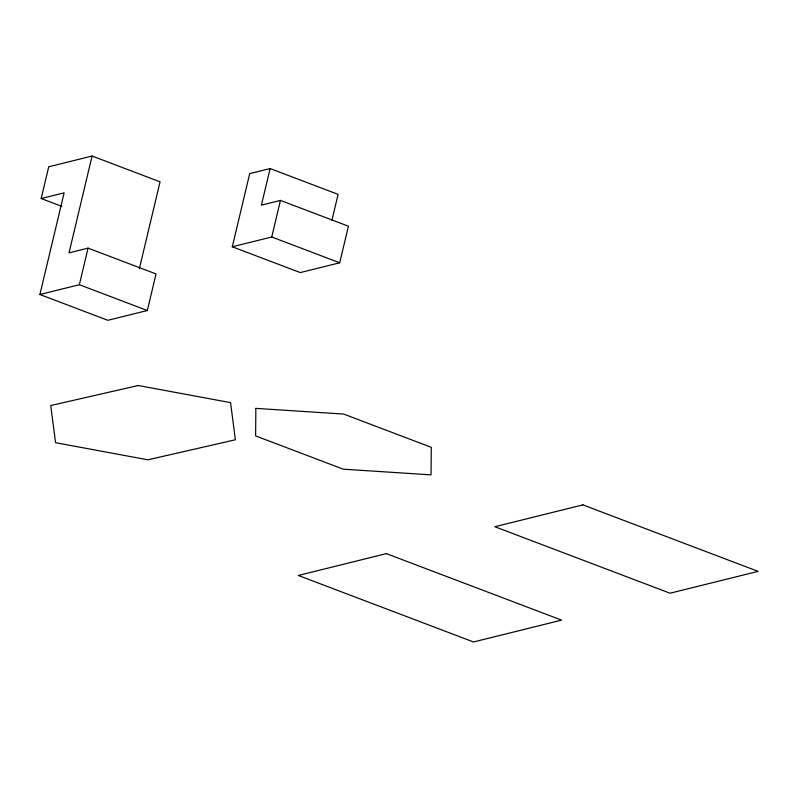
<?xml version="1.0" encoding="UTF-8"?>
<svg xmlns="http://www.w3.org/2000/svg" width="798" height="798" viewBox="0 0 798 798"><rect width="100%" height="100%" fill="white"/><g stroke="black" fill="none" stroke-linecap="round" stroke-linejoin="round"><path stroke-width="1.2" d="M61.905 206.403L41.167 198.532L48.728 166.792L92.089 156.029L160.059 181.834L139.301 268.986M92.089 156.029L69.017 252.866L88.059 248.138L156.029 273.943L147.321 310.522L107.87 320.307L39.9 294.502L64.119 192.837L41.167 198.532M39.9 294.502L79.351 284.716L88.059 248.138M270.123 168.558L261.405 205.136L280.447 200.418L348.427 226.213L339.709 262.791L300.267 272.577L232.288 246.782L249.714 173.625L270.123 168.558L338.093 194.363L331.908 220.318M232.288 246.782L271.739 236.996L280.447 200.418M271.739 236.996L339.709 262.791M79.351 284.716L147.321 310.522M255.849 408.367L255.619 435.917L343.22 469.164L431.05 474.87L431.279 447.319L343.669 414.072L255.849 408.367M386.382 553.622L298.322 575.468L473.533 641.971L561.583 620.126L386.382 553.622M582.899 504.875L494.84 526.72L670.041 593.213L758.1 571.368L582.899 504.875M138.254 385.504L50.753 405.534L55.571 442.691L147.879 459.808L235.37 439.778L230.562 402.631L138.254 385.504"/></g></svg>
